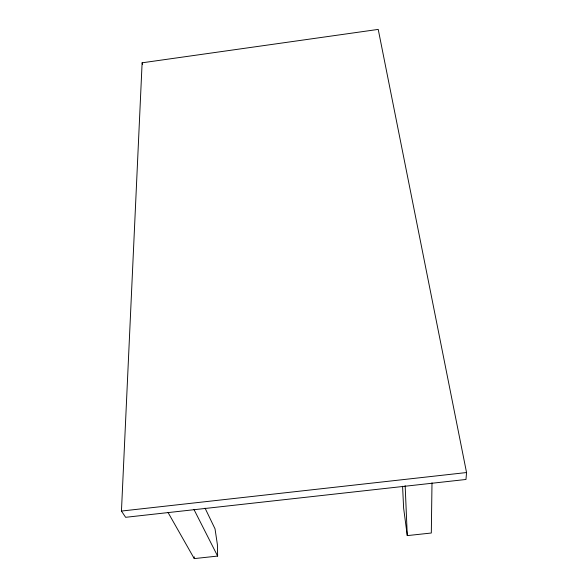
<?xml version="1.0" encoding="UTF-8"?>
<svg xmlns="http://www.w3.org/2000/svg" width="588" height="588" viewBox="0 0 588 588"><rect width="100%" height="100%" fill="white"/><g stroke="black" fill="none" stroke-linecap="round" stroke-linejoin="round"><path stroke-width="0.88" d="M431.996 482.851L431.313 533.015L407.271 535.609L403.625 508.142L402.582 486.254M121.451 511.06L142.12 62.806L378.224 29.4L466.549 472.539L465.968 479.47L125.634 517.308L121.451 511.06L466.549 472.539M168.05 512.486L194.246 558.6L217.619 556.079L217.391 544.584L215.024 528.84L205.058 508.15M193.944 509.428L217.619 556.079M142.12 62.806L142.656 64.526M405.161 485.688L407.271 535.609M194.238 556.829L194.246 558.6"/></g></svg>
